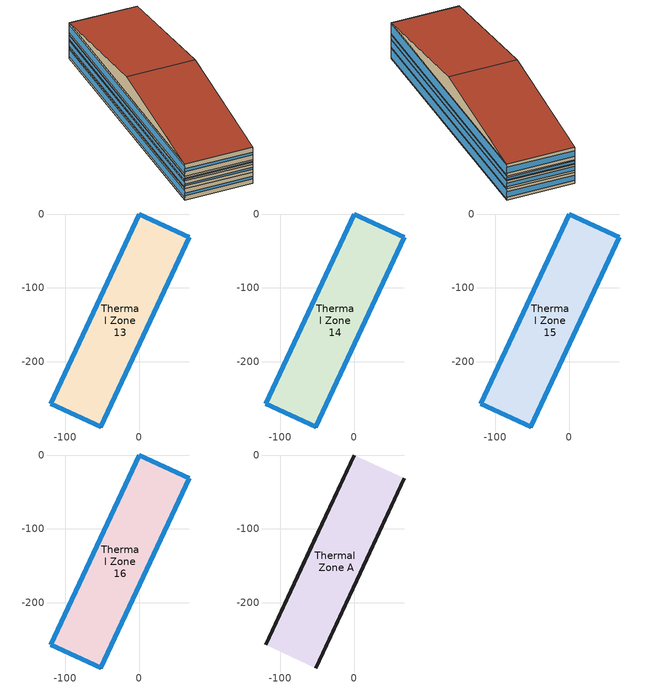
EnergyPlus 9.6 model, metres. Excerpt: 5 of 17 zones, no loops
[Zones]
Thermal Zone 13
 floor to Thermal Zone 12 (Interior Floor): 0,0 67.81,-31.62 -51.87,-288.28 -119.68,-256.66 z87.25
 wall outside (Ext Wall): -51.87,-288.28 67.81,-31.62 0,0 -119.68,-256.66 -51.87,-288.28 z87.25:100.47
 window (Ext Window): -51.87,-288.27 67.81,-31.63 z88.84:98.88; 0,-0.01 -119.68,-256.65 z89.96:97.76; 67.8,-31.62 0.01,0 z90.69:97.03; -119.67,-256.66 -51.88,-288.27 z92.41:95.31
Thermal Zone 14
 floor to Thermal Zone 13 (Interior Floor): 0,0 67.81,-31.62 -51.87,-288.28 -119.68,-256.66 z100.47
 wall outside (Ext Wall): -51.87,-288.28 67.81,-31.62 0,0 -119.68,-256.66 -51.87,-288.28 z100.47:110.06
 window (Ext Window): -51.87,-288.27 67.81,-31.63 z101.62:108.91; 0,-0.01 -119.68,-256.65 z102.44:108.09; 67.8,-31.62 0.01,0 z102.96:107.57; -119.67,-256.66 -51.88,-288.27 z104.21:106.32
Thermal Zone 15
 floor to Thermal Zone 14 (Interior Floor): 0,0 67.81,-31.62 -51.87,-288.28 -119.68,-256.66 z110.06
 wall outside (Ext Wall): -51.87,-288.28 67.81,-31.62 0,0 -119.68,-256.66 -51.87,-288.28 z110.06:115.56
 window (Ext Window): -51.87,-288.27 67.81,-31.63 z110.72:114.9; 0,-0.01 -119.68,-256.65 z111.19:114.43; 67.8,-31.62 0.01,0 z111.49:114.13; -119.67,-256.66 -51.88,-288.27 z112.21:113.41
Thermal Zone 16
 floor to Thermal Zone 15 (Interior Floor): 0,0 67.81,-31.62 -51.87,-288.28 -119.68,-256.66 z115.56
 wall outside (Ext Wall): -51.87,-288.28 67.81,-31.62 0,0 -119.68,-256.66 -51.87,-288.28 z115.56:130.13
 window (Ext Window): -51.87,-288.27 67.81,-31.63 z117.31:128.38; 0,-0.01 -119.68,-256.65 z118.55:127.14; 67.8,-31.62 0.01,0 z119.35:126.34; -119.67,-256.66 -51.88,-288.27 z121.24:124.45
Thermal Zone A
 floor to Thermal Zone 16 (Interior Floor): 0,0 67.81,-31.62 -51.87,-288.28 -119.68,-256.66 z130.13
 wall outside (Ext Wall): -59.84,-128.32,150.38 0,0,130.13 -119.68,-256.66,130.13; -51.87,-288.28,130.13 67.81,-31.62,130.13 7.97,-159.94,150.38
 roof outside (Ext Roof): -59.84,-128.32,150.38 7.97,-159.94,150.38 67.81,-31.62,130.13 0,0,130.13; -119.68,-256.66,130.13 -51.87,-288.28,130.13 7.97,-159.94,150.38 -59.84,-128.32,150.38
[Building]
Building 1: North Axis {deg}=-0
[Site:Location]
Washington Dc Dulles IntL Ar: Latitude {deg}=38.98; Longitude {deg}=-77.47; Time Zone {hr}=-5; Elevation {m}=82
[SizingPeriod:DesignDay] Month=7; Day of Month=21; Day Type=SummerDesignDay; Daily Dry-Bulb Temperature Range {deltaC}=14.4; Dry-Bulb Temperature Range Modifier Type=DefaultMultipliers; Barometric Pressure {Pa}=86790; Wind Speed {m/s}=5; Wind Direction {deg}=340; Rain Indicator=No; Snow Indicator=No; Daylight Saving Time Indicator=No; Solar Model Indicator=ASHRAETau; ASHRAE Clear Sky Optical Depth for Beam Irradiance (taub)=0.339; ASHRAE Clear Sky Optical Depth for Diffuse Irradiance (taud)=2.366; Begin Environment Reset Mode=FullResetAtBeginEnvironment
Name | Maximum Dry-Bulb Temperature {C} | Humidity Condition Type | Wetbulb or DewPoint at Maximum Dry-Bulb {C} | Enthalpy at Maximum Dry-Bulb {J/kg}
SALT-LAKE-CITY-IAP Ann Clg .4% Condns DB=>MWB | 36.5 | Wetbulb | 17.1
SALT-LAKE-CITY-IAP Ann Clg .4% Condns DP=>MDB | 22.5 | Dewpoint | 15.6
SALT-LAKE-CITY-IAP Ann Clg .4% Condns Enth=>MDB | 30.8 | Enthalpy |  | 59300
SALT-LAKE-CITY-IAP Ann Clg .4% Condns WB=>MDB | 31.2 | Wetbulb | 19
[Material] Thermal Absorptance=0.9
Name | Roughness | Thickness m | Conductivity W/m-K | Density kg/m3 | Specific Heat J/kg-K | Solar Absorptance | Visible Absorptance
wall concrete | MediumRough | 0.398 | 0.5 | 2243 | 837 | 0.65 | 0.65
roof concrete | MediumRough | 0.401 | 0.5 | 2243 | 837 | 0.65 | 0.65
Wall Insulation [37] | MediumRough | 0.0681 | 0.0432 | 91 | 837 | 0.5 | 0.5
Roof Insulation [25] | MediumRough | 0.263 | 0.049 | 265 | 836.8 | 0.7 | 0.7
F16 Acoustic tile | MediumSmooth | 0.0191 | 0.06 | 368 | 590 | 0.3 | 0.3
M11 100mm lightweight concrete | MediumRough | 0.1016 | 0.53 | 1280 | 840 | 0.5 | 0.5
[Material:AirGap]
F05 Ceiling air space resistance: Thermal Resistance m2-K/W=0.18
[WindowMaterial:SimpleGlazingSystem]
Window Material Simple Glazing System: U-Factor W/m2-K=1.51; Solar Heat Gain Coefficient=0.25
[Construction]
Ext Roof: roof concrete, Roof Insulation [25]
Ext Wall: wall concrete, Wall Insulation [37]
Ext Window: Window Material Simple Glazing System
Interior Floor: F16 Acoustic tile, F05 Ceiling air space resistance, M11 100mm lightweight concrete
[Zone]
Thermal Zone 13: 115, 0, 0, 87.25, , 1, , , , , , Yes
Thermal Zone 14: 115, 0, 0, 100.47, , 1, , , , , , Yes
Thermal Zone 15: 115, 0, 0, 110.06, , 1, , , , , , Yes
Thermal Zone 16: 115, 0, 0, 115.56, , 1, , , , , , Yes
Thermal Zone A: 115, 0, 0, 130.13, , 1, , , , , , No
